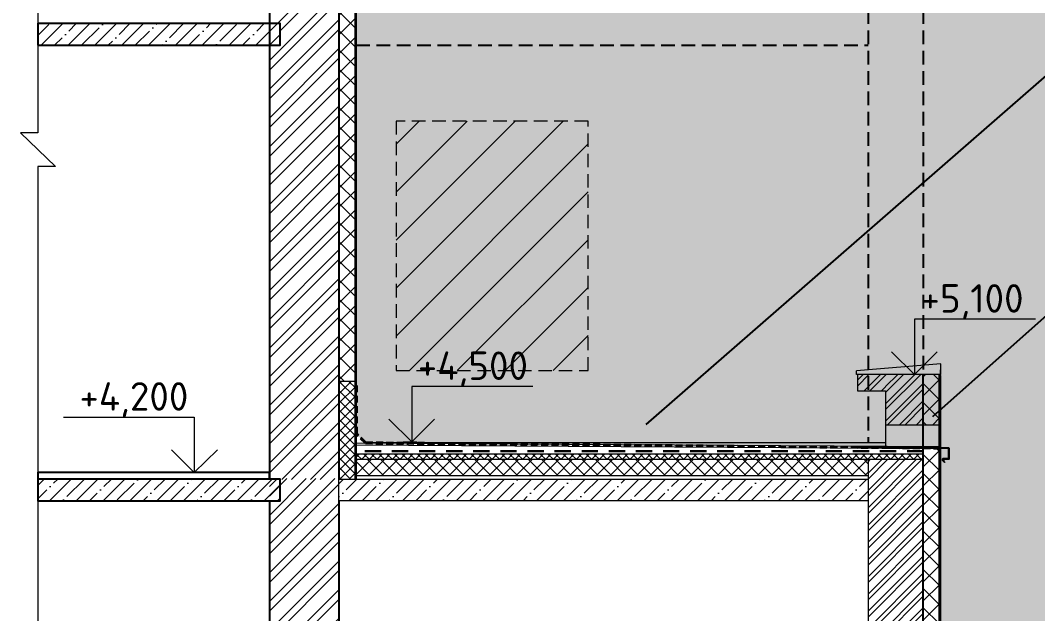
# Model space of a CAD drawing. Header units: millimetres. Extents: x -136099598 to 9192475, y 0 to 779331.
# Drawn here: x 124768 to 134149, y 291451 to 296922 of the extents above; entities that cross this region are included whole.
import ezdxf
from ezdxf import colors
from ezdxf.entities.mleader import LeaderData, LeaderLine
from ezdxf.math import Vec2, Vec3

# ---------------------------------------------------------------- set-up
doc = ezdxf.new("R2010")
doc.units = ezdxf.units.MM
doc.header["$MEASUREMENT"] = 0
for name, pattern in [('01_base$0$DASHED2', [0.375, 0.25, -0.125]), ('ADSK_Невидимые', [5, 3, -2]), ('DASHED', [19.05, 12.7, -6.35])]:
    doc.linetypes.add(name, pattern=pattern)
doc.layers.get('0').update_dxf_attribs({"color": 250, "lineweight": 9})
doc.layers.get('Defpoints').update_dxf_attribs({"color": 8})
for name, color, linetype, lineweight in [('24_Фасад_разрез_тонкая', 7, 'Continuous', 9), ('_Фасад', 7, 'Continuous', 9), ('АР-Выноски', 5, 'Continuous', 5), ('пунктир', 251, 'Continuous', 13), ('СТЕНЫ кирпич ЛИДЕР', 250, 'Continuous', 15), ('Фасад_тонкие', 7, 'Continuous', 5), ('фасады', 7, 'Continuous', 9), ('Штриховка', 7, 'Continuous', 5)]:
    doc.layers.add(name, color=color, linetype=linetype, lineweight=lineweight)
doc.layers.add('PDF _0', color=7, linetype='Continuous')
doc.layers.add('RAL 90 10', color=7, linetype='Continuous', lineweight=0, true_color=0xf1ece1)
doc.styles.add('ICOCPEUR', font='isocpeur.ttf')
doc.styles.add('PDF ISOCPEUR', font='isocpeur.ttf')
pattern_1 = [(45, (-14492.97, -21067.68), (-79.549513, 79.549513), []), (45, (-14439.94, -21067.68), (-79.549513, 79.549513), [])]

# ---------------------------------------------------------------- blocks, each defined once
blk = doc.blocks.new('A$C41ad1aba')
at = {"layer": 'пунктир', "linetype": '01_base$0$DASHED2', "ltscale": 500}
h = blk.add_hatch(dxfattribs=at)
h.set_pattern_fill('ANSI31', color=256, scale=2500)
h.set_pattern_definition([(45, (-128730.3, -300152.77), (-220.97087, 220.97087), [])])
h.paths.add_polyline_path([(0, 0), (1771.4, 0), (1771.6, -2300.7), (-0.2, -2300.7)])
blk.add_lwpolyline([(0, -2300.8), (1771.5, -2300.8), (1771.5, 0), (0, 0)], close=True, dxfattribs=at)

msp = doc.modelspace()

# ---------------------------------------------------------------- hatches: boundary and pattern name
at = {"ltscale": 40, "true_color": 0x383e42}
h = msp.add_hatch(dxfattribs=at)
h.set_pattern_fill('ANSI32', color=250, scale=500, angle=360)
h.set_pattern_definition([(45, (-8797.1, -0.12), (-132.58252, 132.58252), []), (45, (-8708.72, -0.12), (-132.58252, 132.58252), [])])
h.paths.add_polyline_path([(127058.3, 302240.8), (127318.4, 302240.8), (127318.5, 301331.9), (127064.2, 301331.9), (127064.2, 301151.8), (127156.2, 301151.8), (127159.6, 300951.8), (127064.2, 300951.8), (127064.3, 296891.6), (127159.8, 296891.6), (127159.8, 296691.7), (127064.2, 296691.7), (127064.2, 292689), (127161.3, 292689), (127165.8, 292689), (127169.6, 292689), (127183.7, 292689), (127199.2, 292689), (127704.2, 292689), (127704.2, 302391.8), (127058.3, 302391.8)])
at = {"ltscale": 100, "transparency": 33554687}
h = msp.add_hatch(dxfattribs=at)
h.set_pattern_fill('ANSI35', color=0, scale=700)
h.set_pattern_definition([(45, (-8892.68, 4200), (-123.74369, 123.74369), []), (45, (-8768.93, 4200), (-123.74369, 123.74369), [218.75, -43.75, 0, -43.75])])
h.paths.add_polyline_path([(127162.5, 296891.7), (124928.6, 296892), (124932, 296692), (127165.9, 296691.7)])
at = {"ltscale": 40, "true_color": 0x383e42}
h = msp.add_hatch(dxfattribs=at)
h.set_pattern_fill('ANSI32', color=250, scale=300, angle=360)
h.set_pattern_definition(pattern_1)
h.paths.add_polyline_path([(132746.8, 293655.7), (132746.6, 293504.7), (132487, 293504.7), (132486.9, 293655.7)])
h = msp.add_hatch(dxfattribs=at)
h.set_pattern_fill('ANSI32', color=250, scale=300, angle=360)
h.set_pattern_definition(pattern_1)
h.paths.add_polyline_path([(133093.9, 293655.7), (133094.5, 293192.3), (132746.9, 293193.9), (132746.7, 293655.7)])
h = msp.add_hatch(dxfattribs=at)
h.set_pattern_fill('ANSI32', color=250, scale=300, angle=360)
h.set_pattern_definition(pattern_1)
h.paths.add_polyline_path([(133094.2, 292871.7), (133094.2, 288144.6), (132584.1, 288144.6), (132584.4, 292871.7)])
at = {"ltscale": 100, "transparency": 33554687}
h = msp.add_hatch(dxfattribs=at)
h.set_pattern_fill('ANSI35', color=0, scale=700)
h.set_pattern_definition([(45, (-3372.5, -6e-11), (-123.74369, 123.74369), []), (45, (-3248.75, -6e-11), (-123.74369, 123.74369), [218.75, -43.75, 0, -43.75])])
h.paths.add_polyline_path([(127162.5, 292691.7), (124929.6, 292692.6), (124929.6, 292492), (127165.9, 292491.7)])
at = {"ltscale": 40, "true_color": 0x383e42}
h = msp.add_hatch(dxfattribs=at)
h.set_pattern_fill('ANSI32', color=250, scale=500, angle=360)
h.set_pattern_definition([(45, (-191947.11, -8888.08), (-132.58252, 132.58252), []), (45, (-191858.72, -8888.08), (-132.58252, 132.58252), [])])
h.paths.add_polyline_path([(127064.2, 292696.1), (127064.8, 286254.5), (127703.6, 286254.7), (127704.2, 292696.1)])
at = {"ltscale": 100, "transparency": 33554687}
h = msp.add_hatch(dxfattribs=at)
h.set_pattern_fill('ANSI35', color=0, scale=700)
h.set_pattern_definition([(45, (-51842.3, 0.17), (-123.74369, 123.74369), []), (45, (-51718.56, 0.17), (-123.74369, 123.74369), [218.75, -43.75, 0, -43.75])])
h.paths.add_polyline_path([(127704.2, 292692.1), (127704.2, 292492.3), (132584.1, 292492), (132584.1, 292691.9)])
at = {"layer": 'RAL 90 10', "ltscale": 100, "transparency": 33554687}
h = msp.add_hatch(color=256, dxfattribs=at)
h.dxf.hatch_style = 1
h.paths.add_polyline_path([(132404.2, 292994.1), (133253.9, 292988.9), (133254.1, 292972.6), (133254.6, 288553.8), (137054.5, 288553.8), (137054.5, 302391.9), (127864.4, 302391.9), (127864.4, 293105.2), (127950.5, 293022)])
at = {"layer": 'Штриховка', "transparency": 33554636}
h = msp.add_hatch(dxfattribs=at)
h.set_pattern_fill('ANSI37', color=256, scale=1000)
h.set_pattern_definition([(45, (-5390.18, 0.13), (-88.38835, 88.38835), []), (135, (-5390.18, 0.13), (-88.38835, -88.38835), [])])
h.paths.add_polyline_path([(127854.2, 293592.1), (127704.2, 293591.9), (127704.2, 302391.7), (127854.2, 302391.8)])
h = msp.add_hatch(dxfattribs=at)
h.set_pattern_fill('ANSI37', color=256, scale=1000)
h.set_pattern_definition([(45, (13738.88, -7799.24), (-88.38835, 88.38835), []), (135, (13738.88, -7799.24), (-88.38835, -88.38835), [])])
h.paths.add_polyline_path([(133244.1, 293655.7), (133244.7, 293192.3), (133094.4, 293193.9), (133094.3, 293655.7)])
h = msp.add_hatch(dxfattribs=at)
h.set_pattern_fill('ANSI37', color=256, scale=500)
h.set_pattern_definition([(45, (-51842.3, 0.165), (-44.194174, 44.194174), []), (135, (-51842.3, 0.165), (-44.194174, -44.194174), [])])
h.paths.add_polyline_path([(127704.2, 293591.9), (127704.2, 292692), (127854.1, 292692), (127854.1, 293591.9)])
h = msp.add_hatch(dxfattribs=at)
h.set_pattern_fill('ANSI37', color=256, scale=1000)
h.set_pattern_definition([(45, (13738.69, -12872.71), (-88.38835, 88.38835), []), (135, (13738.69, -12872.71), (-88.38835, -88.38835), [])])
h.paths.add_polyline_path([(133244, 292972.2), (133244.5, 288143.1), (133094.2, 288144.6), (133094.1, 292972.2)])
h = msp.add_hatch(dxfattribs=at)
h.set_pattern_fill('ANSI37', color=256, scale=400)
h.set_pattern_definition([(45, (26267.56, -8459.963), (-35.355339, 35.355339), []), (135, (26267.56, -8459.963), (-35.355339, -35.355339), [])])
h.paths.add_polyline_path([(127854.1, 292922.6), (127854.1, 292872.6), (133094.2, 292872), (133094.2, 292922)])
h = msp.add_hatch(dxfattribs=at)
h.set_pattern_fill('ANSI37', color=256, scale=700)
h.set_pattern_definition([(45, (26267.56, -8459.96), (-61.871843, 61.871843), []), (135, (26267.56, -8459.96), (-61.871843, -61.871843), [])])
h.paths.add_polyline_path([(127854.1, 292872.3), (127854.1, 292722.3), (132584.1, 292722), (132584.1, 292872)])

# ---------------------------------------------------------------- linework, layer by layer
at = {"color": 18, "ltscale": 150, "true_color": 0x000000}
msp.add_line((132486.8, 293655.7), (132477.7, 293655.7), dxfattribs=at)
at = {"ltscale": 150}
for p, q in [((133254.1, 293647, 0.4), (133254.1, 293698.2, 0.4)), ((132746.7, 293193.1, -0.2), (133254.1, 293193.1, 0.2)), ((133254.1, 292988.9, 0), (127854.1, 293021.9, 0.3)), ((133254.1, 292971.7, 0), (127854.1, 293004.7, 0.4)), ((127954.2, 293029.8, 0.3), (132746.7, 293029.8)), ((133094.2, 292921.9), (127854.1, 292921.9, 0.3)), ((133094.2, 292871.7), (127854.1, 292871.9, 0.3)), ((132584.4, 292722, 0), (127854.1, 292721.9, 0.3))]:
    msp.add_line(p, q, dxfattribs=at)
at = {"color": 18, "linetype": 'ADSK_Невидимые', "lineweight": 30, "ltscale": 50, "true_color": 0x000000}
msp.add_line((133094.2, 292948.8), (127854.1, 292948.8, 0), dxfattribs=at)
at = {"layer": '24_Фасад_разрез_тонкая', "linetype": 'DASHED', "lineweight": 30, "ltscale": 5}
for points, elevation in [([(127950.5, 293022), (127862.3, 293107.1), (127862.3, 293622)], 0.3), ([(127954.2, 293029.8), (127869.7, 293111.4), (127869.7, 293587.1)], 0.3), ([(127950.5, 293022), (133254.1, 292974.6), (133254.1, 292974.6), (133254.1, 292974.6)], 0), ([(127954.2, 293029.8), (133254.1, 292980)], 0)]:
    msp.add_lwpolyline(points, dxfattribs=dict(at, elevation=elevation))
at = {"layer": '24_Фасад_разрез_тонкая', "elevation": 0}
msp.add_lwpolyline([(132554.1, 292992), (132746.4, 292992)], dxfattribs=at)
at = {"layer": '_Фасад', "lineweight": 0}
msp.add_line((126838.5, 292751.9), (125903.5, 292751.9), dxfattribs=at)
at = {"layer": 'Defpoints', "color": 2, "linetype": '01_base$0$DASHED2', "ltscale": 500}
for p, q in [((132584.4, 300952), (132584.4, 293029.8, 0)), ((133094.4, 300952), (133094.4, 293655.7)), ((127864.4, 296692), (132584.4, 296692))]:
    msp.add_line(p, q, dxfattribs=at)
at = {"layer": 'пунктир', "linetype": '01_base$0$DASHED2', "ltscale": 500}
msp.add_line((128298.3, 293035), (128458, 293035), dxfattribs=at)
at = {"layer": 'СТЕНЫ кирпич ЛИДЕР', "lineweight": 25, "ltscale": 100}
for p, q in [((127064.2, 300951.8), (127064.2, 292691.6)), ((133094.2, 288144.6), (133094.4, 293655.7)), ((133244.1, 288144.6), (133244.1, 293655.7)), ((133254.2, 288142.9, 0.2), (133254.1, 293647, 0.4)), ((127164.2, 292691.6), (124929.6, 292692.6)), ((127064.2, 292492), (127064.2, 288493.5)), ((127704.2, 292492), (127704.2, 288493.5))]:
    msp.add_line(p, q, dxfattribs=at)
for points in [[(127864.4, 292692), (127864.4, 302392), (127704.2, 302392), (127704.2, 292692), (127704.2, 292692)], [(127864.4, 292692), (127864.4, 302392), (127854.2, 302392), (127854.2, 293591.9)], [(127064.2, 292691.6), (127064.2, 292752), (124929.6, 292751.2), (124929.6, 292492), (124929.6, 292492)]]:
    msp.add_lwpolyline(points, dxfattribs=at)
for points in [[(124930.3, 296692), (127164.2, 296692), (127164.2, 296892), (124930.3, 296892)], [(124929.6, 292492), (127164.2, 292492), (127164.2, 292692), (124929.6, 292692.6)]]:
    msp.add_lwpolyline(points, close=True, dxfattribs=at)
at = {"layer": 'Фасад_тонкие'}
for p, q in [((133255.2, 293755.6), (132477.7, 293690.9)), ((133255.2, 293655.7), (133255.2, 293755.6)), ((132477.7, 293655.7), (132477.7, 293690.9))]:
    msp.add_line(p, q, dxfattribs=at)
at = {"layer": 'Фасад_тонкие', "lineweight": 0}
for points in [[(134130, 294165.7), (133014.3, 294165.7), (133014.3, 293655.7), (132800.9, 293864.6), (133014.3, 293655.7), (133223.2, 293864.6)], [(129493.8, 293545), (128378.1, 293545), (128378.1, 293035), (128164.8, 293243.9), (128378.1, 293035), (128587.1, 293243.9)], [(125165.1, 293261.8), (126371, 293261.8), (126371, 292751.9), (126584.4, 292960.8), (126371, 292751.9), (126162.1, 292960.8)]]:
    msp.add_lwpolyline(points, dxfattribs=at)
at = {"layer": 'фасады', "ltscale": 150}
for points in [[(124930.3, 303177.4), (124930.3, 295884.3), (124767.6, 295884.3), (125092.5, 295575.4), (124930.3, 295575.4), (124927.9, 285458.7)], [(133254.1, 293655.7), (132486.8, 293655.7), (132486.8, 293504.7), (132746.6, 293504.7), (132746.7, 292992)]]:
    msp.add_lwpolyline(points, dxfattribs=at)
at = {"layer": 'фасады', "ltscale": 150, "elevation": 0.3}
msp.add_lwpolyline([(127854.1, 293591.9), (127704.2, 293591.9), (127704.2, 292692), (127854.1, 292692)], close=True, dxfattribs=at)
at = {"layer": 'фасады', "lineweight": 30, "ltscale": 150, "elevation": 0}
msp.add_lwpolyline([(132426.4, 292982), (133330, 292976.2), (133330.1, 292878.4), (133273.1, 292878.4), (133273.1, 292865.5), (133290.2, 292849.8), (133290.2, 292849.8)], dxfattribs=at)
at = {"layer": 'фасады', "ltscale": 150}
msp.add_lwpolyline([(132584.4, 292492), (127704.2, 292492), (127704.2, 292692), (132584.4, 292692)], close=True, dxfattribs=at)
at = {"layer": 'Штриховка', "transparency": 33554636}
msp.add_lwpolyline([(132584.4, 292871.9), (132584.1, 288144.6), (133094.2, 288144.6), (133094.2, 293647), (133094.2, 293647)], dxfattribs=at)

# ---------------------------------------------------------------- block references
at = {"layer": 'Defpoints', "color": 2, "linetype": '01_base$0$DASHED2', "ltscale": 500}
msp.add_blockref('A$C41ad1aba', (128232.3, 295992.8, -1.2), dxfattribs=at)

# ---------------------------------------------------------------- texts
at = {"layer": 'PDF _0', "color": 18, "lineweight": 0, "true_color": 0x000000, "char_height": 262.49, "style": 'PDF ISOCPEUR'}
for s, insert, attachment_point in [('+5,100', (133068.4, 294165.7), 7), ('+4,500', (128432.3, 293545), 7), ('+4,200', (126316.9, 293261.8), 9)]:
    msp.add_mtext(s, dxfattribs=dict(at, insert=insert, attachment_point=attachment_point))

# ---------------------------------------------------------------- leaders
at = {"layer": 'АР-Выноски'}
ml = msp.add_multileader_mtext('Standard', dxfattribs=at)
ml.set_content('Оборудовать системой противообледенения ', color=256, style='ICOCPEUR')
ml.set_leader_properties()
ml.build(insert=Vec2(0, 0))
ml.multileader.update_dxf_attribs({"text_left_attachment_type": 6, "text_right_attachment_type": 6, "dogleg_length": 289.2, "arrow_head_size": 250})
ctx = ml.context
ctx.base_point, ctx.char_height, ctx.arrow_head_size, ctx.landing_gap_size, ctx.plane_origin = Vec3(138501.4, 299890.5), 250, 250, 25, Vec3(145964.6, 297196.7)
ctx.left_attachment, ctx.right_attachment, ctx.text_align_type = 6, 6, 2
notes = []
notes.append((ctx, [(0, (1, 1, 0), (138212.2, 299890.5), (1, 0), 289.2, [(0, [(130350.4, 293029.8)], 0, [])])]))
ctx.mtext.insert, ctx.mtext.width, ctx.mtext.alignment, ctx.mtext.flow_direction = Vec3(142076.4, 300215.5), 5095.75, 3, 5
ml = msp.add_multileader_mtext('Standard', dxfattribs=at)
ml.set_content('\\A1;Лоток 400х200\\Pс электроподогревом ', color=256, style='ICOCPEUR')
ml.set_leader_properties()
ml.build(insert=Vec2(0, 0))
ml.multileader.update_dxf_attribs({"text_left_attachment_type": 6, "text_right_attachment_type": 6, "dogleg_length": 100, "arrow_head_size": 250})
ctx = ml.context
ctx.base_point, ctx.char_height, ctx.arrow_head_size, ctx.landing_gap_size, ctx.plane_origin, ctx.plane_x_axis, ctx.plane_y_axis = Vec3(138699.7, 297921.9, 0), 250, 250, 25, Vec3(140712.5, 280523, 0), Vec3(1, -0.000046), Vec3(0.000046, 1)
ctx.left_attachment, ctx.right_attachment, ctx.text_align_type = 6, 6, 2
notes.append((ctx, [(1, (1, 1, 0), (138410.4, 297921.9, 0), (1, -0.000046), 289.2, [(1, [(132994.5, 293102.7, 0)], 0, [])])]))
ctx.mtext.insert, ctx.mtext.text_direction, ctx.mtext.rotation, ctx.mtext.width, ctx.mtext.defined_height, ctx.mtext.alignment, ctx.mtext.flow_direction = Vec3(142024.7, 298246.7, 0), Vec3(1, -0.000046), 6.28314, 6612.832, 1096.4, 3, 5
ml = msp.add_multileader_mtext('Standard', dxfattribs=at)
ml.set_content('Устройство покрытия из профнастила окрашенного в цвет цоколя асфальт матовый), на металлическом каркасе. Примыкание к фасаду предусмотреть через отлив из оцинкованной стали с окраской по RAL 7016.', color=256, style='ICOCPEUR')
ml.set_leader_properties()
ml.build(insert=Vec2(0, 0))
ml.multileader.update_dxf_attribs({"text_left_attachment_type": 6, "text_right_attachment_type": 6, "dogleg_length": 100, "arrow_head_size": 250})
ctx = ml.context
ctx.base_point, ctx.char_height, ctx.arrow_head_size, ctx.landing_gap_size, ctx.plane_origin = Vec3(138636.6, 296468.3), 250, 250, 25, Vec3(137885.7, 288222)
ctx.left_attachment, ctx.right_attachment = 6, 6
notes.append((ctx, [(1, (1, 1, 0), (138536.6, 296468.3), (1, 0), 100, [(0, [(133580.2, 288404.6)], 0, [])])]))
ctx.mtext.insert, ctx.mtext.width, ctx.mtext.defined_height, ctx.mtext.flow_direction = Vec3(138661.6, 296793.3), 5880.361, 1874.3, 5
for ctx, leaders in notes:
    for number, flags, end, landing, length, lines in leaders:
        leader = LeaderData()
        leader.index, (leader.has_last_leader_line, leader.has_dogleg_vector, leader.attachment_direction) = number, flags
        leader.last_leader_point, leader.dogleg_vector, leader.dogleg_length = Vec3(end), Vec3(landing), length
        for number, points, colour, breaks in lines:
            line = LeaderLine()
            line.index, line.vertices, line.color, line.breaks = number, Vec3.list(points), colors.encode_raw_color(colour), breaks
            leader.lines.append(line)
        ctx.leaders.append(leader)

doc.saveas('drawing.dxf')
